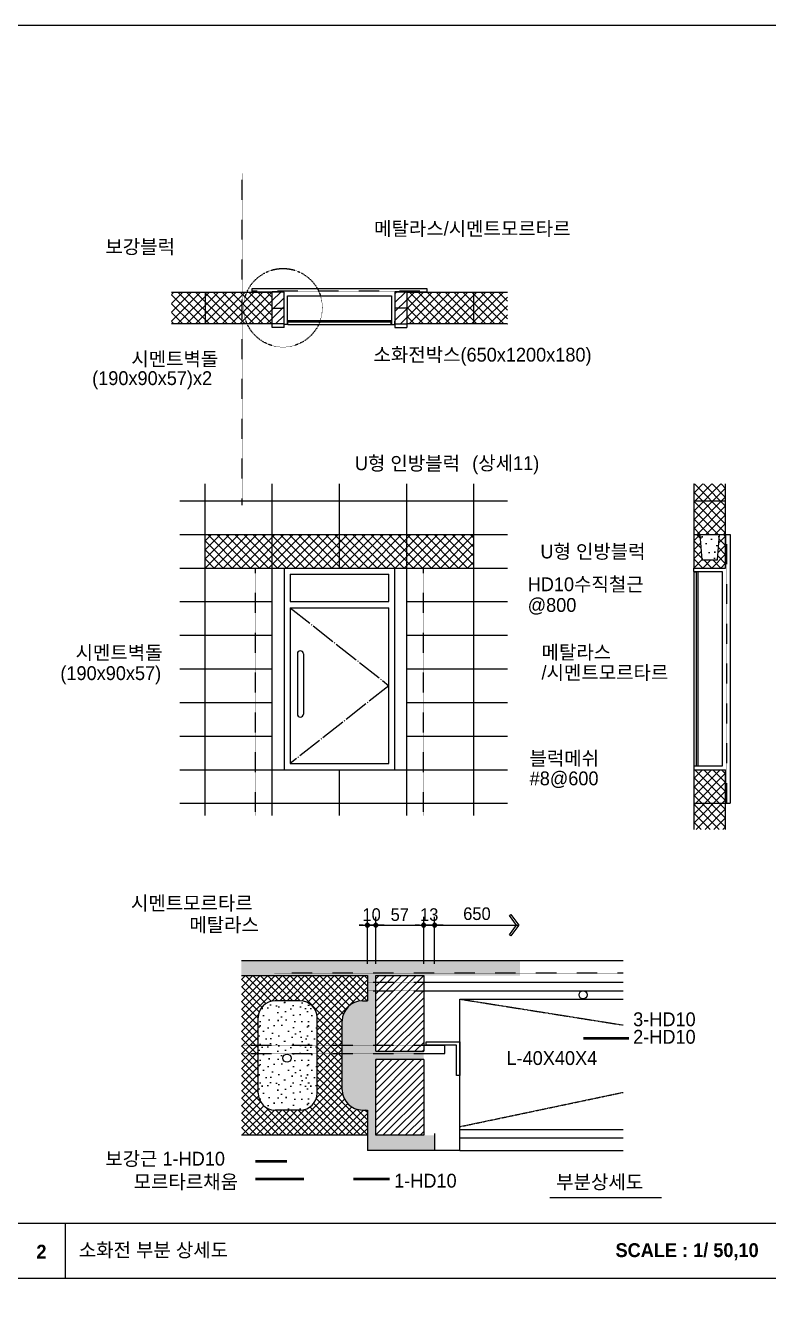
# Model space of a CAD drawing. Header units: millimetres. Extents: x 0 to 42000, y 0 to 29700.
# Drawn here: x 19108 to 27950, y 14494 to 29700 of the extents above; entities that cross this region are included whole.
import ezdxf
from ezdxf.enums import TextEntityAlignment as Align

# ---------------------------------------------------------------- set-up
doc = ezdxf.new("R2010")
doc.units = ezdxf.units.MM
for name, pattern in [('CEN', [35, 30, -2, 1, -2]), ('H4', [4, 2, -2]), ('HID', [2.3, 1.5, -0.8])]:
    doc.linetypes.add(name, pattern=pattern)
for name, color, linetype in [('1', 1, 'Continuous'), ('1A', 1, 'H4'), ('2', 7, 'Continuous'), ('3TEX', 3, 'Continuous'), ('4', 4, 'Continuous'), ('4A', 4, 'H4'), ('4B', 7, 'Continuous'), ('62', 6, 'Continuous'), ('9', 9, 'Continuous'), ('A-steel', 3, 'Continuous'), ('AA-XXXX-SDET', 7, 'Continuous'), ('CEN', 1, 'CEN'), ('DIM', 7, 'Continuous'), ('ELEV', 8, 'Continuous'), ('HATCH', 8, 'Continuous'), ('STA', 7, 'Continuous'), ('SY', 1, 'Continuous'), ('WA2', 6, 'Continuous')]:
    doc.layers.add(name, color=color, linetype=linetype)
doc.styles.add('1', font='')
doc.styles.add('돋움', font='')
doc.styles.get('1').set_extended_font_data('Dotum')
doc.styles.get('돋움').set_extended_font_data('Dotum')
doc.dimstyles.new('SAMOO-3', dxfattribs={"dimscale": 300, "dimtxt": 3.0005, "dimasz": 1, "dimexe": 2, "dimexo": 2, "dimgap": 1, "dimtad": 1, "dimdec": 0, "dimdsep": 46, "dimlunit": 6, "dimtxsty": '1', "dimblk1": 'DIMDOT', "dimblk2": 'DIMDOT', "dimsah": 1, "dimcen": 2.5, "dimdle": 1.5, "dimclrd": 8, "dimclre": 8, "dimclrt": 3, "dimadec": 0, "dimazin": 0, "dimtfac": 1, "dimtdec": 0, "dimtix": 1, "dimtmove": 2, "dimatfit": 3, "dimldrblk": 'DIMDOT', "dimfxl": 1, "dimtvp": 1, "dimtolj": 1, "dimtzin": 0, "dimarcsym": 0})
pattern_1 = [(45, (-14848.65, -6328.91), (-53.03301, 53.03301), []), (135, (-14848.65, -6328.91), (-53.03301, -53.03301), [])]
pattern_2 = [(45, (-14405.61, -6830.144), (-53.03301, 53.03301), []), (135, (-14405.61, -6830.144), (-53.03301, -53.03301), [])]

# ---------------------------------------------------------------- blocks, each defined once
blk = doc.blocks.new('DIMDOT')
at = {"color": 0}
blk.add_line((-2, 0), (2, 0), dxfattribs=at)
for radius in [0.5, 0.25]:
    blk.add_circle((0, 0), radius, dxfattribs=at)
blk = doc.blocks.new('*D3174')
at = {"layer": 'Defpoints', "color": 0, "transparency": 16777216}
for p in [(23977, 18995), (23847, 18434), (23977, 18434)]:
    blk.add_point(p, dxfattribs=at)
at = {"layer": 'DIM', "color": 8, "lineweight": -2, "transparency": 16777216}
for p, q in [((23847, 18534), (23847, 19095)), ((23977, 18534), (23977, 19095)), ((23797, 18995), (23747, 18995)), ((23847, 18995), (23977, 18995)), ((24027, 18995), (24077, 18995))]:
    blk.add_line(p, q, dxfattribs=at)
at = {"layer": 'DIM', "color": 8, "lineweight": -2, "transparency": 16777216, "xscale": 50, "yscale": 50, "zscale": 50}
blk.add_blockref('DIMDOT', (23847, 18995), dxfattribs=at)
at = {"layer": 'DIM', "color": 8, "lineweight": -2, "transparency": 16777216, "xscale": 50, "yscale": 50, "zscale": 50, "rotation": 180}
blk.add_blockref('DIMDOT', (23977, 18995), dxfattribs=at)
at = {"layer": 'DIM', "color": 3, "transparency": 16777216, "insert": (23912, 19120), "char_height": 150, "attachment_point": 5, "style": '1'}
blk.add_mtext('\\A1;13', dxfattribs=at)
blk = doc.blocks.new('*D3175')
at = {"layer": 'Defpoints', "color": 0, "transparency": 16777216}
for p in [(23277, 18995), (23177, 18434), (23277, 18434)]:
    blk.add_point(p, dxfattribs=at)
at = {"layer": 'DIM', "color": 8, "lineweight": -2, "transparency": 16777216}
for p, q in [((23177, 18534), (23177, 19095)), ((23277, 18534), (23277, 19095)), ((23127, 18995), (23077, 18995)), ((23177, 18995), (23277, 18995)), ((23327, 18995), (23377, 18995))]:
    blk.add_line(p, q, dxfattribs=at)
at = {"layer": 'DIM', "color": 8, "lineweight": -2, "transparency": 16777216, "xscale": 50, "yscale": 50, "zscale": 50}
blk.add_blockref('DIMDOT', (23177, 18995), dxfattribs=at)
at = {"layer": 'DIM', "color": 8, "lineweight": -2, "transparency": 16777216, "xscale": 50, "yscale": 50, "zscale": 50, "rotation": 180}
blk.add_blockref('DIMDOT', (23277, 18995), dxfattribs=at)
at = {"layer": 'DIM', "color": 3, "transparency": 16777216, "insert": (23227, 19120), "char_height": 150, "attachment_point": 5, "style": '1'}
blk.add_mtext('\\A1;10', dxfattribs=at)
blk = doc.blocks.new('*D3176')
at = {"layer": 'Defpoints', "color": 0, "transparency": 16777216}
for p in [(23847, 18995), (23277, 18434), (23847, 18434)]:
    blk.add_point(p, dxfattribs=at)
at = {"layer": 'DIM', "color": 8, "lineweight": -2, "transparency": 16777216}
for p, q in [((23277, 18534), (23277, 19095)), ((23847, 18534), (23847, 19095)), ((23327, 18995), (23797, 18995))]:
    blk.add_line(p, q, dxfattribs=at)
at = {"layer": 'DIM', "color": 8, "lineweight": -2, "transparency": 16777216, "xscale": 50, "yscale": 50, "zscale": 50, "rotation": 180}
blk.add_blockref('DIMDOT', (23277, 18995), dxfattribs=at)
at = {"layer": 'DIM', "color": 8, "lineweight": -2, "transparency": 16777216, "xscale": 50, "yscale": 50, "zscale": 50}
blk.add_blockref('DIMDOT', (23847, 18995), dxfattribs=at)
at = {"layer": 'DIM', "color": 3, "transparency": 16777216, "insert": (23562, 19120), "char_height": 150, "attachment_point": 5, "style": '1'}
blk.add_mtext('\\A1;57', dxfattribs=at)

msp = doc.modelspace()

# ---------------------------------------------------------------- hatches: boundary and pattern name
at = {"layer": 'AA-XXXX-SDET'}
h = msp.add_hatch(dxfattribs=at)
h.set_pattern_fill('N-SANDS01', color=8, scale=1439.999997, style=0, pattern_type=2)
h.set_pattern_definition([(75.011, (27356.304, 23617.028), (691.947, 2769.0193), [0.72, -8025.616]), (64.895, (27630.22, 23763.476), (691.947, 1661.412), [0.72, -4891.91]), (35.004, (27240.556, 23425.94), (691.947, 553.804), [0.72, -6757.3]), (4.9899, (27731.02, 23882.996), (6227.52554, 553.80387), [0.72, -38201.165]), (75.011, (27801.41, 23859.653), (691.9473, 2769.0193), [0.72, -8025.616]), (64.895, (27156.75, 23350.815), (691.947, 1661.412), [0.72, -4891.91]), (64.895, (27412.78, 23690.036), (691.947, 1661.412), [0.72, -4891.91]), (30.029, (27268.017, 23583.476), (7611.42, 4430.431), [0.72, -14385.398]), (4.9899, (27731.74, 23883.14), (6227.52554, 553.80387), [0.72, -38201.165]), (64.895, (27592.64, 23856.07), (691.947, 1661.412), [0.72, -4891.91]), (80.1104, (27832.972, 23818.196), (3459.7364, 19936.93926), [0.72, -24172.042]), (80.1104, (27756.94, 23386.628), (3459.7364, 19936.93926), [0.72, -24172.042]), (64.895, (27592.924, 23856.64), (691.947, 1661.412), [0.72, -4891.91]), (64.895, (27832.6, 23599.03), (691.947, 1661.412), [0.72, -4891.91]), (40.192, (27332.068, 23508.02), (11763.1038, 9968.4696), [0.72, -16304.08]), (25.0267, (27846.235, 23676.068), (3459.7364, 1661.4116), [0.72, -9163.02]), (64.895, (27423.724, 23880.85), (691.947, 1661.412), [0.72, -4891.91]), (25.027, (27303.772, 23358.46), (3459.7364, 1661.4116), [0.72, -9163.02]), (64.895, (27651.68, 23672.756), (691.947, 1661.412), [0.72, -4891.91]), (75.011, (27660.734, 23499.797), (691.9473, 2769.0193), [0.72, -8025.616]), (64.895, (27741.244, 23451.255), (691.947, 1661.412), [0.72, -4891.91]), (84.989, (27614.452, 23448.957), (2075.84185, 23813.56634), [0.72, -31687.209]), (64.895, (27630.51, 23764.05), (691.947, 1661.412), [0.72, -4891.91]), (64.895, (27203.3, 23534.66), (691.947, 1661.412), [0.72, -4891.91]), (60.029, (27461.22, 23741.357), (3459.7364, 6091.8426), [0.72, -8310.03]), (45.013, (27203.13, 23758.29), (2075.842, 2215.215), [0.72, -3914.395]), (64.895, (27388.16, 23898.69), (691.947, 1661.412), [0.72, -4891.91]), (64.895, (27413.04, 23690.756), (691.947, 1661.412), [0.72, -4891.91]), (60.029, (27461.58, 23741.976), (3459.7364, 6091.8426), [0.72, -8310.03]), (75.011, (27516.98, 23815.805), (691.9473, 2769.0193), [0.72, -8025.616]), (75.011, (27306.78, 23432.175), (691.947, 2769.019), [0.72, -8025.616]), (75.011, (27464.275, 23623.277), (691.9473, 2769.0193), [0.72, -8025.616]), (45.013, (27632.35, 23586.76), (2075.842, 2215.215), [0.72, -3914.395]), (84.989, (27614.524, 23449.674), (2075.84185, 23813.56634), [0.72, -31687.209]), (75.011, (27406.214, 23803.277), (691.9473, 2769.0193), [0.72, -8025.616]), (25.0267, (27845.644, 23675.78), (3459.7364, 1661.4116), [0.72, -9163.02]), (84.989, (27285.686, 23696.271), (2075.84185, 23813.56634), [0.72, -31687.209]), (0, (27728.66, 23532.07), (0, 553.8), [0, -691.95]), (64.895, (27831.68, 23468.85), (691.947, 1661.412), [0.72, -4891.91]), (84.989, (27186.686, 23860.82), (2075.84185, 23813.56634), [0.72, -31687.209]), (64.895, (27505.95, 23394.16), (691.947, 1661.412), [0.72, -4891.91]), (80.1104, (27832.972, 23817.62), (3459.7364, 19936.93926), [0.72, -24172.042]), (64.895, (27155.25, 23614.72), (691.947, 1661.412), [0.72, -4891.91]), (75.011, (27306.652, 23431.484), (691.947, 2769.019), [0.72, -8025.616]), (75.011, (27751.51, 23673.404), (691.9473, 2769.0193), [0.72, -8025.616]), (75.011, (27464.09, 23622.57), (691.9473, 2769.0193), [0.72, -8025.616]), (40.192, (27332.616, 23508.48), (11763.1038, 9968.4696), [0.72, -16304.08]), (80.1104, (27528.7, 23698.244), (3459.7364, 19936.93926), [0.72, -24172.042]), (14.938, (27727.88, 23775.53), (1383.895, 553.804), [0.72, -2147.73]), (0, (27559.07, 23534), (0, 553.8), [0.72, -691.23]), (64.895, (27157.04, 23351.46), (691.947, 1661.412), [0.72, -4891.91]), (75.011, (27406.027, 23802.586), (691.9473, 2769.0193), [0.72, -8025.616]), (64.895, (27424.01, 23881.556), (691.947, 1661.412), [0.72, -4891.91]), (14.938, (27727.19, 23775.34), (1383.895, 553.804), [0.72, -2147.73]), (64.895, (27626.62, 23904.02), (691.947, 1661.412), [0.72, -4891.91]), (64.895, (27154.95, 23614), (691.947, 1661.412), [0.72, -4891.91]), (25.027, (27265.886, 23867.588), (3459.7364, 1661.4116), [0.72, -9163.02]), (80.1104, (27756.796, 23385.922), (3459.7364, 19936.93926), [0.72, -24172.042]), (75.011, (27660.547, 23499.106), (691.9473, 2769.0193), [0.72, -8025.616]), (25.027, (27265.224, 23867.3), (3459.7364, 1661.4116), [0.72, -9163.02]), (64.895, (27812.09, 23424.384), (691.947, 1661.412), [0.72, -4891.91]), (75.011, (27517.166, 23816.496), (691.9473, 2769.0193), [0.72, -8025.616]), (80.1104, (27528.844, 23698.964), (3459.7364, 19936.93926), [0.72, -24172.042]), (30.029, (27268.636, 23583.764), (7611.42, 4430.431), [0.72, -14385.398]), (75.011, (27356.49, 23617.72), (691.947, 2769.0193), [0.72, -8025.616]), (64.895, (27203, 23534.08), (691.947, 1661.412), [0.72, -4891.91]), (64.895, (27505.66, 23393.5), (691.947, 1661.412), [0.72, -4891.91]), (75.011, (27801.22, 23858.96), (691.9473, 2769.0193), [0.72, -8025.616]), (84.989, (27285.758, 23696.976), (2075.84185, 23813.56634), [0.72, -31687.209]), (64.895, (27832.25, 23598.31), (691.947, 1661.412), [0.72, -4891.91]), (64.895, (27388.444, 23899.27), (691.947, 1661.412), [0.72, -4891.91]), (35.004, (27241.13, 23426.37), (691.947, 553.804), [0.72, -6757.3]), (64.895, (27831.39, 23468.2), (691.947, 1661.412), [0.72, -4891.91]), (75.011, (27751.7, 23674.11), (691.9473, 2769.0193), [0.72, -8025.616]), (84.989, (27186.623, 23860.1), (2075.84185, 23813.56634), [0.72, -31687.209]), (45.013, (27424.3, 23469.64), (2075.842, 2215.215), [0.72, -3914.395])])
h.paths.add_polyline_path([(27368.3, 23644.8), (27132.3, 23644.8), (27156.3, 23340.8), (27344.3, 23340.8)])
h = msp.add_hatch(dxfattribs=at)
h.set_pattern_fill('N-SANDS01', color=8, scale=1200, style=0, pattern_type=2)
h.set_pattern_definition([(75.0113, (21863.885, 16545.23), (576.62274, 2307.51612), [0.6, -6688.013]), (64.895, (22092.15, 16667.27), (576.6227, 1384.5097), [0.6, -4076.592]), (35.004, (21767.43, 16385.99), (576.62274, 461.5032), [0.6, -5631.085]), (4.98993, (22176.149, 16766.8716), (5189.604624, 461.503225), [0.6, -31834.3046]), (75.0113, (22234.805, 16747.42), (576.62274, 2307.5161), [0.6, -6688.013]), (64.895, (21697.59, 16323.39), (576.6227, 1384.5097), [0.6, -4076.592]), (64.895, (21910.95, 16606.07), (576.6227, 1384.5097), [0.6, -4076.592]), (30.0294, (21790.313, 16517.272), (6342.8501, 3692.0258), [0.6, -11987.831]), (4.98993, (22176.749, 16766.9916), (5189.604624, 461.503225), [0.6, -31834.3046]), (64.895, (22060.83, 16744.43), (576.6227, 1384.5097), [0.6, -4076.592]), (80.1104, (22261.109, 16712.872), (2883.11368, 16614.116086), [0.6, -20143.368]), (80.1104, (22197.749, 16353.232), (2883.11368, 16614.116086), [0.6, -20143.368]), (64.895, (22061.07, 16744.91), (576.6227, 1384.5097), [0.6, -4076.592]), (64.895, (22260.8, 16530.23), (576.6227, 1384.5097), [0.6, -4076.592]), (40.1918, (21843.69, 16454.392), (9802.58651, 8307.05804), [0.6, -13586.734]), (25.0267, (22272.16, 16594.43), (2883.11368, 1384.50967), [0.6, -7635.85]), (64.895, (21920.07, 16765.084), (576.6227, 1384.5097), [0.6, -4076.592]), (25.0267, (21820.11, 16329.76), (2883.11368, 1384.50967), [0.6, -7635.85]), (64.895, (22110.03, 16591.67), (576.6227, 1384.5097), [0.6, -4076.592]), (75.0113, (22117.577, 16447.54), (576.62274, 2307.51612), [0.6, -6688.013]), (64.895, (22184.67, 16407.09), (576.6227, 1384.5097), [0.6, -4076.592]), (84.9891, (22079.009, 16405.172), (1729.868208, 19844.638658), [0.6, -26406.007]), (64.895, (22092.39, 16667.75), (576.6227, 1384.5097), [0.6, -4076.592]), (64.895, (21736.385, 16476.59), (576.6227, 1384.5097), [0.6, -4076.592]), (60.0294, (21951.317, 16648.84), (2883.1137, 5076.53547), [0.6, -6925.025]), (45.0127, (21736.24, 16662.95), (1729.8682, 1846.0129), [0.6, -3261.996]), (64.895, (21890.43, 16779.95), (576.6227, 1384.5097), [0.6, -4076.592]), (64.895, (21911.165, 16606.67), (576.6227, 1384.5097), [0.6, -4076.592]), (60.0294, (21951.617, 16649.356), (2883.1137, 5076.53547), [0.6, -6925.025]), (75.0113, (21997.78, 16710.88), (576.62274, 2307.51612), [0.6, -6688.013]), (75.0113, (21822.617, 16391.188), (576.62274, 2307.51612), [0.6, -6688.013]), (75.0113, (21953.86, 16550.44), (576.62274, 2307.51612), [0.6, -6688.013]), (45.0127, (22093.925, 16520.01), (1729.8682, 1846.0129), [0.6, -3261.996]), (84.9891, (22079.069, 16405.77), (1729.868208, 19844.638658), [0.6, -26406.007]), (75.0113, (21905.477, 16700.44), (576.62274, 2307.51612), [0.6, -6688.013]), (25.0267, (22271.67, 16594.19), (2883.11368, 1384.50967), [0.6, -7635.85]), (84.9891, (21805.037, 16611.268), (1729.868208, 19844.638658), [0.6, -26406.007]), (0, (22174.2, 16474.43), (0, 461.503), [0, -576.62]), (64.895, (22260.03, 16421.75), (576.6227, 1384.5097), [0.6, -4076.592]), (84.9891, (21722.537, 16748.392), (1729.868208, 19844.638658), [0.6, -26406.007]), (64.895, (21988.59, 16359.51), (576.6227, 1384.5097), [0.6, -4076.592]), (80.1104, (22261.109, 16712.392), (2883.11368, 16614.116086), [0.6, -20143.368]), (64.895, (21696.34, 16543.31), (576.6227, 1384.5097), [0.6, -4076.592]), (75.0113, (21822.51, 16390.61), (576.62274, 2307.51612), [0.6, -6688.013]), (75.0113, (22193.225, 16592.21), (576.62274, 2307.5161), [0.6, -6688.013]), (75.0113, (21953.705, 16549.85), (576.62274, 2307.51612), [0.6, -6688.013]), (40.1918, (21844.145, 16454.776), (9802.58651, 8307.05804), [0.6, -13586.734]), (80.1104, (22007.549, 16612.912), (2883.11368, 16614.116086), [0.6, -20143.368]), (14.938, (22173.53, 16677.32), (1153.2455, 461.503), [0.6, -1789.77]), (0, (22032.86, 16476.03), (0, 461.503), [0.6, -576.02]), (64.895, (21697.83, 16323.93), (576.6227, 1384.5097), [0.6, -4076.592]), (75.0113, (21905.32, 16699.864), (576.62274, 2307.51612), [0.6, -6688.013]), (64.895, (21920.31, 16765.67), (576.6227, 1384.5097), [0.6, -4076.592]), (14.938, (22172.96, 16677.16), (1153.2455, 461.503), [0.6, -1789.77]), (64.895, (22089.15, 16784.39), (576.6227, 1384.5097), [0.6, -4076.592]), (64.895, (21696.09, 16542.71), (576.6227, 1384.5097), [0.6, -4076.592]), (25.0267, (21788.537, 16754.03), (2883.11368, 1384.50967), [0.6, -7635.85]), (80.1104, (22197.629, 16352.644), (2883.11368, 16614.116086), [0.6, -20143.368]), (75.0113, (22117.42, 16446.964), (576.62274, 2307.51612), [0.6, -6688.013]), (25.0267, (21787.985, 16753.79), (2883.11368, 1384.50967), [0.6, -7635.85]), (64.895, (22243.71, 16384.696), (576.6227, 1384.5097), [0.6, -4076.592]), (75.0113, (21997.937, 16711.456), (576.62274, 2307.51612), [0.6, -6688.013]), (80.1104, (22007.669, 16613.512), (2883.11368, 16614.116086), [0.6, -20143.368]), (30.0294, (21790.83, 16517.512), (6342.8501, 3692.0258), [0.6, -11987.831]), (75.0113, (21864.04, 16545.808), (576.62274, 2307.51612), [0.6, -6688.013]), (64.895, (21736.13, 16476.11), (576.6227, 1384.5097), [0.6, -4076.592]), (64.895, (21988.35, 16358.956), (576.6227, 1384.5097), [0.6, -4076.592]), (75.0113, (22234.65, 16746.844), (576.62274, 2307.5161), [0.6, -6688.013]), (84.9891, (21805.097, 16611.856), (1729.868208, 19844.638658), [0.6, -26406.007]), (64.895, (22260.51, 16529.63), (576.6227, 1384.5097), [0.6, -4076.592]), (64.895, (21890.67, 16780.43), (576.6227, 1384.5097), [0.6, -4076.592]), (35.004, (21767.91, 16386.35), (576.62274, 461.5032), [0.6, -5631.085]), (64.895, (22259.79, 16421.21), (576.6227, 1384.5097), [0.6, -4076.592]), (75.0113, (22193.38, 16592.8), (576.62274, 2307.5161), [0.6, -6688.013]), (84.9891, (21722.484, 16747.792), (1729.868208, 19844.638658), [0.6, -26406.007]), (45.0127, (21920.55, 16422.41), (1729.8682, 1846.0129), [0.6, -3261.996])])
h.paths.add_polyline_path([(23847.2, 16495.1), (23330.3, 16495.1), (23277.2, 16495.1), (23277.2, 17395.1), (23847.2, 17395.1), (23847.2, 17495.1), (23277.2, 17495.1), (23277.2, 18395.1), (23847.2, 18395.1), (24992.5, 18395.1), (24992.5, 18575.1), (21677.2, 18575.1), (21677.2, 18395.1), (23177.2, 18395.1), (23177.2, 18095.1), (23117.2, 18095.1, 0.4142136), (22877.2, 17855.1), (22877.2, 17035.1, 0.4142136), (23117.2, 16795.1), (23177.2, 16795.1), (23177.2, 16315.1), (23847.2, 16315.1)])
h.paths.add_polyline_path([(23977.2, 16495.1), (23847.2, 16495.1), (23847.2, 16315.1), (23977.2, 16315.1)], flags=17)
h = msp.add_hatch(dxfattribs=at)
h.set_pattern_fill('N-SANDS01', color=8, scale=1200, style=0, pattern_type=2)
h.set_pattern_definition([(75.0113, (22063.885, 16875.23), (576.6227, 2307.5161), [0.6, -6688.013]), (64.895, (22292.15, 16997.27), (576.6227, 1384.5097), [0.6, -4076.592]), (35.004, (21967.43, 16715.99), (576.6227, 461.5032), [0.6, -5631.085]), (4.9899, (22376.149, 17096.8716), (5189.604624, 461.503225), [0.6, -31834.305]), (75.0113, (22434.805, 17077.42), (576.6227, 2307.5161), [0.6, -6688.013]), (64.895, (21897.59, 16653.39), (576.6227, 1384.5097), [0.6, -4076.592]), (64.895, (22110.95, 16936.07), (576.6227, 1384.5097), [0.6, -4076.592]), (30.0294, (21990.313, 16847.272), (6342.8501, 3692.0258), [0.6, -11987.831]), (4.9899, (22376.749, 17096.9916), (5189.604624, 461.503225), [0.6, -31834.305]), (64.895, (22260.83, 17074.43), (576.6227, 1384.5097), [0.6, -4076.59]), (80.1104, (22461.109, 17042.872), (2883.11368, 16614.11609), [0.6, -20143.368]), (80.1104, (22397.749, 16683.232), (2883.11368, 16614.11609), [0.6, -20143.368]), (64.895, (22261.07, 17074.91), (576.6227, 1384.5097), [0.6, -4076.59]), (64.895, (22460.8, 16860.23), (576.6227, 1384.5097), [0.6, -4076.592]), (40.1918, (22043.69, 16784.392), (9802.58651, 8307.05804), [0.6, -13586.734]), (25.0267, (22472.16, 16924.43), (2883.1137, 1384.5097), [0.6, -7635.85]), (64.895, (22120.07, 17095.084), (576.6227, 1384.5097), [0.6, -4076.59]), (25.0267, (22020.11, 16659.76), (2883.1137, 1384.5097), [0.6, -7635.85]), (64.895, (22310.03, 16921.67), (576.6227, 1384.5097), [0.6, -4076.592]), (75.0113, (22317.577, 16777.54), (576.6227, 2307.5161), [0.6, -6688.013]), (64.895, (22384.67, 16737.09), (576.6227, 1384.5097), [0.6, -4076.592]), (84.9891, (22279.009, 16735.172), (1729.86821, 19844.63866), [0.6, -26406.007]), (64.895, (22292.39, 16997.75), (576.6227, 1384.5097), [0.6, -4076.592]), (64.895, (21936.385, 16806.59), (576.6227, 1384.5097), [0.6, -4076.592]), (60.0294, (22151.317, 16978.84), (2883.1137, 5076.5355), [0.6, -6925.025]), (45.013, (21936.24, 16992.95), (1729.868, 1846.013), [0.6, -3261.996]), (64.895, (22090.43, 17109.95), (576.6227, 1384.5097), [0.6, -4076.59]), (64.895, (22111.165, 16936.67), (576.6227, 1384.5097), [0.6, -4076.592]), (60.0294, (22151.617, 16979.356), (2883.1137, 5076.5355), [0.6, -6925.025]), (75.0113, (22197.78, 17040.88), (576.6227, 2307.5161), [0.6, -6688.013]), (75.0113, (22022.617, 16721.188), (576.6227, 2307.5161), [0.6, -6688.013]), (75.0113, (22153.86, 16880.44), (576.6227, 2307.5161), [0.6, -6688.013]), (45.013, (22293.925, 16850.01), (1729.868, 1846.013), [0.6, -3261.996]), (84.9891, (22279.069, 16735.77), (1729.86821, 19844.63866), [0.6, -26406.007]), (75.0113, (22105.477, 17030.44), (576.6227, 2307.5161), [0.6, -6688.013]), (25.0267, (22471.67, 16924.19), (2883.1137, 1384.5097), [0.6, -7635.85]), (84.9891, (22005.037, 16941.268), (1729.86821, 19844.63866), [0.6, -26406.007]), (0, (22374.2, 16804.43), (0, 461.5), [0, -576.62]), (64.895, (22460.03, 16751.75), (576.6227, 1384.5097), [0.6, -4076.592]), (84.9891, (21922.537, 17078.392), (1729.86821, 19844.63866), [0.6, -26406.007]), (64.895, (22188.59, 16689.51), (576.6227, 1384.5097), [0.6, -4076.592]), (80.1104, (22461.109, 17042.392), (2883.11368, 16614.11609), [0.6, -20143.368]), (64.895, (21896.34, 16873.31), (576.6227, 1384.5097), [0.6, -4076.592]), (75.0113, (22022.51, 16720.61), (576.6227, 2307.5161), [0.6, -6688.013]), (75.0113, (22393.225, 16922.21), (576.6227, 2307.5161), [0.6, -6688.013]), (75.0113, (22153.705, 16879.85), (576.6227, 2307.5161), [0.6, -6688.013]), (40.1918, (22044.145, 16784.776), (9802.58651, 8307.05804), [0.6, -13586.734]), (80.1104, (22207.549, 16942.912), (2883.11368, 16614.11609), [0.6, -20143.368]), (14.938, (22373.53, 17007.32), (1153.245, 461.503), [0.6, -1789.77]), (0, (22232.86, 16806.03), (0, 461.5), [0.6, -576.02]), (64.895, (21897.83, 16653.93), (576.6227, 1384.5097), [0.6, -4076.592]), (75.0113, (22105.32, 17029.864), (576.6227, 2307.5161), [0.6, -6688.013]), (64.895, (22120.31, 17095.67), (576.6227, 1384.5097), [0.6, -4076.59]), (14.938, (22372.96, 17007.16), (1153.245, 461.503), [0.6, -1789.77]), (64.895, (22289.15, 17114.39), (576.6227, 1384.5097), [0.6, -4076.59]), (64.895, (21896.09, 16872.71), (576.6227, 1384.5097), [0.6, -4076.592]), (25.0267, (21988.537, 17084.03), (2883.1137, 1384.5097), [0.6, -7635.85]), (80.1104, (22397.629, 16682.644), (2883.11368, 16614.11609), [0.6, -20143.368]), (75.0113, (22317.42, 16776.964), (576.6227, 2307.5161), [0.6, -6688.013]), (25.0267, (21987.985, 17083.79), (2883.1137, 1384.5097), [0.6, -7635.85]), (64.895, (22443.71, 16714.696), (576.6227, 1384.5097), [0.6, -4076.592]), (75.0113, (22197.937, 17041.456), (576.6227, 2307.5161), [0.6, -6688.013]), (80.1104, (22207.669, 16943.512), (2883.11368, 16614.11609), [0.6, -20143.368]), (30.0294, (21990.83, 16847.512), (6342.8501, 3692.0258), [0.6, -11987.831]), (75.0113, (22064.04, 16875.808), (576.6227, 2307.5161), [0.6, -6688.013]), (64.895, (21936.13, 16806.11), (576.6227, 1384.5097), [0.6, -4076.592]), (64.895, (22188.35, 16688.956), (576.6227, 1384.5097), [0.6, -4076.592]), (75.0113, (22434.65, 17076.844), (576.6227, 2307.5161), [0.6, -6688.013]), (84.9891, (22005.097, 16941.856), (1729.86821, 19844.63866), [0.6, -26406.007]), (64.895, (22460.51, 16859.63), (576.6227, 1384.5097), [0.6, -4076.592]), (64.895, (22090.67, 17110.43), (576.6227, 1384.5097), [0.6, -4076.59]), (35.004, (21967.91, 16716.35), (576.6227, 461.5032), [0.6, -5631.085]), (64.895, (22459.79, 16751.21), (576.6227, 1384.5097), [0.6, -4076.592]), (75.0113, (22393.38, 16922.8), (576.6227, 2307.5161), [0.6, -6688.013]), (84.9891, (21922.484, 17077.792), (1729.86821, 19844.63866), [0.6, -26406.007]), (45.013, (22120.55, 16752.41), (1729.868, 1846.013), [0.6, -3261.996])])
h.paths.add_polyline_path([(22419, 18090.6, 0.0527102), (22377.2, 18095.1), (22277.2, 18095.1), (22277.2, 18245.1), (22177.2, 18245.1), (22177.2, 18095.1), (22077.2, 18095.1, 0.4140107), (21877.2, 17895.1), (21877.2, 17315.1), (22577.2, 17315.1), (22577.2, 17895.1, 0.3535766), (22419, 18090.6), (22306.4, 17714.4), (22223.3, 17435.5, -0.4376251), (22275.8, 17387.1, -1), (22178.6, 17387.1, -0.3911833), (22223.3, 17435.5), (22306.4, 17714.4)])
h.paths.add_polyline_path([(22577.2, 17215.1), (21877.2, 17215.1), (21877.2, 16995.1, 0.4140195), (22077.2, 16795.1), (22177.2, 16795.1), (22177.2, 16645.1), (22277.2, 16645.1), (22277.2, 16795.1), (22377.2, 16795.1, 0.4140107), (22577.2, 16995.1)])
h.paths.add_polyline_path([(22577.2, 17315.1), (21877.2, 17315.1), (21877.2, 17215.1), (22577.2, 17215.1)])
at = {"layer": 'HATCH'}
h = msp.add_hatch(dxfattribs=at)
h.set_pattern_fill('ANSI37', color=256, scale=599.999999, style=0)
h.set_pattern_definition(pattern_1)
h.paths.add_polyline_path([(22044.6, 26528.7), (20844.7, 26528.7), (20844.7, 26148.7), (22044.6, 26148.7)])
h = msp.add_hatch(dxfattribs=at)
h.set_pattern_fill('ANSI31', color=256, scale=599.999999, style=0)
h.set_pattern_definition([(45, (-14848.65, -6328.91), (-53.03301, 53.03301), [])])
h.paths.add_polyline_path([(22184.6, 26338.7), (22184.6, 26528.7), (22044.6, 26528.7), (22044.6, 26338.7)])
h.paths.add_polyline_path([(22184.6, 26338.7), (22044.6, 26338.7), (22044.6, 26148.7), (22184.6, 26148.7)])
h.paths.add_polyline_path([(23504.6, 26338.7), (23644.6, 26338.7), (23644.6, 26528.7), (23504.6, 26528.7)])
h.paths.add_polyline_path([(23504.6, 26148.7), (23586, 26148.7), (23644.6, 26148.7), (23644.6, 26338.7), (23504.6, 26338.7)])
h = msp.add_hatch(dxfattribs=at)
h.set_pattern_fill('ANSI37', color=256, scale=599.999999, style=0)
h.set_pattern_definition(pattern_1)
h.paths.add_polyline_path([(24844.5, 26528.7), (23644.6, 26528.7), (23644.6, 26148.7), (24844.5, 26148.7)])
h = msp.add_hatch(dxfattribs=at)
h.set_pattern_fill('ANSI37', color=256, scale=599.999999, style=0)
h.set_pattern_definition(pattern_2)
h.paths.add_polyline_path([(27060.3, 24244.8), (27440.3, 24244.8), (27440.3, 23644.8), (27060.3, 23644.8)])
h = msp.add_hatch(dxfattribs=at)
h.set_pattern_fill('ANSI37', color=256, scale=24, style=0)
h.set_pattern_definition([(45, (21244.63, 23244.836), (-53.8815, 53.8815), []), (135, (21244.63, 23244.836), (-53.8815, -53.8815), [])])
h.paths.add_polyline_path([(22044.6, 23644.8), (21244.6, 23644.8), (21244.6, 23244.8), (22044.6, 23244.8)])
h.paths.add_polyline_path([(22844.6, 23644.8), (22044.6, 23644.8), (22044.6, 23244.8), (22844.6, 23244.8)])
h.paths.add_polyline_path([(23644.6, 23644.8), (22844.6, 23644.8), (22844.6, 23244.8), (23644.6, 23244.8)])
h.paths.add_polyline_path([(24444.5, 23644.8), (23644.6, 23644.8), (23644.6, 23244.8), (24444.5, 23244.8)])
h = msp.add_hatch(dxfattribs=at)
h.set_pattern_fill('ANSI37', color=256, scale=24, style=0)
h.set_pattern_definition([(45, (27060.27, 23244.836), (-53.882, 53.882), []), (135, (27060.27, 23244.836), (-53.882, -53.882), [])])
h.paths.add_polyline_path([(27132.3, 23644.8), (27060.3, 23644.8), (27060.3, 23244.8), (27440.3, 23244.8), (27440.3, 23423.2), (27350.8, 23423.2), (27344.3, 23340.8), (27156.3, 23340.8)])
h.paths.add_polyline_path([(27440.3, 23644.8), (27368.3, 23644.8), (27350.8, 23423.2), (27440.3, 23423.2)], flags=17)
h = msp.add_hatch(dxfattribs=at)
h.set_pattern_fill('ANSI37', color=256, scale=599.999999, style=0)
h.set_pattern_definition(pattern_2)
h.paths.add_polyline_path([(27060.3, 20133), (27440.3, 20133), (27440.3, 20844.9), (27060.3, 20844.9)])
h = msp.add_hatch(dxfattribs=at)
h.set_pattern_fill('ANSI37', color=256, scale=500, style=0)
h.set_pattern_definition([(45, (-8150.58, -2465.295), (-44.19417, 44.19417), []), (135, (-8150.58, -2465.295), (-44.19417, -44.19417), [])])
edge = h.paths.add_edge_path()
edge.add_line((23177.2, 16795.1), (23117.2, 16795.1))
edge.add_arc((23117.2, 17035.1), 240, 180, 270, ccw=False)
edge.add_line((22877.2, 17035.1), (22877.2, 17855.1))
edge.add_arc((23117.2, 17855.1), 240, 90, 180, ccw=False)
edge.add_line((23117.2, 18095.1), (23177.2, 18095.1))
edge.add_line((23177.2, 18095.1), (23177.2, 18395.1))
edge.add_line((23177.2, 18395.1), (21677.2, 18395.1))
edge.add_line((21677.2, 18395.1), (21677.2, 16495.1))
edge.add_line((21677.2, 16495.1), (23177.2, 16495.1))
edge.add_line((23177.2, 16495.1), (23177.2, 16795.1))
edge = h.paths.add_edge_path()
edge.add_arc((22377.1, 17895), 200.1, 0.01984, 89.98016)
edge.add_line((22377.2, 18095.1), (22077.2, 18095.1))
edge.add_arc((22077.3, 17895), 200.1, 90.01984, 179.98016)
edge.add_line((21877.2, 17895.1), (21877.2, 16995.1))
edge.add_arc((22077.3, 16995.1), 200.1, 180.01984, 269.98188)
edge.add_line((22077.2, 16795.1), (22377.2, 16795.1))
edge.add_arc((22377.1, 16995.1), 200.1, 270.01984, 359.97857)
edge.add_line((22577.2, 16995.1), (22577.2, 17895.1))
h = msp.add_hatch(dxfattribs=at)
h.set_pattern_fill('ANSI31', color=256, scale=500, style=0)
h.set_pattern_definition([(45, (-8150.58, -2465.295), (-44.19417, 44.19417), [])])
h.paths.add_polyline_path([(23277.2, 18395.1), (23277.2, 17495.1), (23847.2, 17495.1), (23847.2, 18395.1)])
h.paths.add_polyline_path([(23847.2, 17395.1), (23277.2, 17395.1), (23277.2, 16495.1), (23847.2, 16495.1)])

# ---------------------------------------------------------------- linework, layer by layer
msp.add_lwpolyline([(0, 0), (42000, 0), (42000, 29700), (0, 29700)], close=True)
at = {"layer": '1'}
for p, q in [((27060.3, 24044.8), (27440.3, 24044.8)), ((27132.3, 23644.8), (27156.3, 23340.8)), ((27344.3, 23340.8), (27368.3, 23644.8)), ((27156.3, 23340.8), (27344.3, 23340.8)), ((27060.3, 20445), (27440.3, 20445))]:
    msp.add_line(p, q, dxfattribs=at)
at = {"layer": '1', "linetype": 'HID'}
for p, q in [((24277.2, 18115.1), (26219.2, 17806.9)), ((24277.2, 16597.5), (26219.2, 17005.7))]:
    msp.add_line(p, q, dxfattribs=at)
at = {"layer": '1A', "color": 7}
msp.add_circle((22172.3, 26341.5), 467.9, dxfattribs=at)
at = {"layer": '2'}
msp.add_line((25347, 15753.1), (26678, 15753.1), dxfattribs=at)
at = {"layer": '4'}
for p, q in [((21244.6, 20299.7), (21244.6, 24244.8)), ((22044.6, 23244.8), (22044.6, 24244.8)), ((22844.6, 23244.8), (22844.6, 24244.8)), ((23644.6, 23244.8), (23644.6, 24244.8)), ((24444.5, 20299.7), (24444.5, 24244.8)), ((20944.7, 24044.8), (24844.5, 24044.8)), ((20944.7, 23644.8), (24844.5, 23644.8)), ((20944.7, 23244.8), (24844.5, 23244.8)), ((22044.6, 20299.7), (22044.6, 23244.8)), ((22184.6, 23244.8), (22184.6, 20844.9)), ((23504.6, 20844.9), (23504.6, 23244.8)), ((23644.6, 20299.7), (23644.6, 23244.8)), ((20944.7, 22844.9), (22044.6, 22844.9)), ((23644.6, 22844.9), (24844.5, 22844.9)), ((20944.7, 22444.9), (22044.6, 22444.9)), ((23644.6, 22444.9), (24844.5, 22444.9)), ((20944.7, 22044.9), (22044.6, 22044.9)), ((23644.6, 22044.9), (24844.5, 22044.9)), ((20944.7, 21644.9), (22044.6, 21644.9)), ((23644.6, 21644.9), (24844.5, 21644.9)), ((20944.7, 21244.9), (22044.6, 21244.9)), ((23644.6, 21244.9), (24844.5, 21244.9)), ((20944.7, 20844.9), (24844.5, 20844.9)), ((22844.6, 20299.7), (22844.6, 20844.9)), ((20944.7, 20445), (24844.5, 20445))]:
    msp.add_line(p, q, dxfattribs=at)
at = {"layer": '4A'}
for p, q in [((23884.6, 26540.7), (21804.6, 26540.7)), ((27452.3, 23644.8), (27452.3, 20445)), ((26219.2, 18425.1), (22070.1, 18425.1)), ((23177.2, 18315.1), (23847.2, 18315.1)), ((23177.2, 18215.1), (23847.2, 18215.1)), ((21677.2, 17566.3), (23847.2, 17566.3)), ((21677.2, 17466.3), (23847.2, 17466.3))]:
    msp.add_line(p, q, dxfattribs=at)
at = {"layer": '4B', "color": 3, "linetype": 'H4'}
for p, q in [((21686.5, 23994.2), (21686.5, 27939.3)), ((21244.6, 20299.7), (21244.6, 24244.8)), ((22844.6, 23244.8), (22844.6, 24244.8)), ((20944.7, 24044.8), (24844.5, 24044.8)), ((21845.4, 20299.7), (21845.4, 23244.8)), ((23843.8, 20299.7), (23843.8, 23244.8)), ((20944.7, 22844.9), (22044.6, 22844.9)), ((23644.6, 22844.9), (24844.5, 22844.9)), ((20944.7, 21644.9), (22044.6, 21644.9)), ((23644.6, 21644.9), (24844.5, 21644.9)), ((22844.6, 20299.7), (22844.6, 20844.9)), ((20944.7, 20445), (24844.5, 20445))]:
    msp.add_line(p, q, dxfattribs=at)
at = {"layer": '62'}
for p, q in [((24277.2, 16565.1), (26219.2, 16565.1)), ((24277.2, 16465.1), (26219.2, 16465.1)), ((24277.2, 16315.1), (26219.2, 16315.1))]:
    msp.add_line(p, q, dxfattribs=at)
at = {"layer": '9'}
for p, q in [((37125, 15443.4), (925, 15443.4)), ((19585, 14790.8), (19585, 15440.8)), ((925, 14793.4), (37125, 14793.4))]:
    msp.add_line(p, q, dxfattribs=at)
at = {"layer": 'A-steel'}
for centre in [(25743.9, 18166.3), (22219.7, 17413)]:
    msp.add_circle(centre, 48.6, dxfattribs=at)
at = {"layer": 'AA-XXXX-SDET'}
msp.add_lwpolyline([(24277.2, 17606.3), (24277.2, 17206.3), (24237.2, 17206.3), (24237.2, 17566.3), (23877.2, 17566.3), (23877.2, 17606.3)], close=True, dxfattribs=at)
at = {"layer": 'CEN', "color": 1, "linetype": 'CEN', "ltscale": 10}
for p, q in [((22256.6, 22772.9), (23432.6, 21844.9)), ((23432.6, 21844.9), (22256.6, 20916.9))]:
    msp.add_line(p, q, dxfattribs=at)
at = {"layer": 'DIM'}
msp.add_line((23177.2, 18995.1), (24977.2, 18995.1), dxfattribs=at)
at = {"layer": 'ELEV'}
for p, q in [((22225.3, 26483.3), (23463.9, 26483.3)), ((22225.3, 26143.8), (22225.3, 26483.3)), ((23463.9, 26483.3), (23463.9, 26143.8)), ((22184.6, 26143.8), (22184.6, 26182.1)), ((23504.6, 26143.8), (23504.6, 26182.1)), ((22225.3, 26143.8), (22184.6, 26143.8)), ((23463.9, 26143.8), (23504.6, 26143.8)), ((27060.3, 23204.1), (27060.3, 23244.8)), ((27060.3, 23244.8), (27098.5, 23244.8)), ((27060.3, 23204.1), (27399.7, 23204.1)), ((27399.7, 23204.1), (27399.7, 20885.6)), ((27399.7, 20885.6), (27060.3, 20885.6)), ((27060.3, 20885.6), (27060.3, 20844.9)), ((27060.3, 20844.9), (27098.5, 20844.9)), ((24277.2, 18115.1), (26219.2, 18115.1)), ((24277.2, 16315.1), (24277.2, 18115.1)), ((23977.2, 16315.1), (23977.2, 16515.1)), ((24277.2, 16315.1), (23977.2, 16315.1))]:
    msp.add_line(p, q, dxfattribs=at)
at = {"layer": 'HATCH'}
for p, q in [((22225.3, 26191.6), (23463.9, 26191.6)), ((22225.3, 26172.5), (22362.5, 26172.5)), ((22231, 26143.8), (22231, 26172.5)), ((22362.5, 26172.5), (23460, 26172.5)), ((23460, 26143.8), (23460, 26172.5)), ((23460, 26172.5), (23463.9, 26172.5)), ((22231, 26143.8), (23460, 26143.8)), ((22256.6, 23172.8), (23432.6, 23172.8)), ((22256.6, 23172.8), (22256.6, 22844.9)), ((23432.6, 22844.9), (23432.6, 23172.8)), ((27060.3, 23198.4), (27089, 23198.4)), ((27060.3, 23198.4), (27060.3, 20889.5)), ((27089, 23204.1), (27089, 23066.9)), ((27108.1, 23204.1), (27108.1, 20885.6)), ((27089, 23066.9), (27089, 20889.5)), ((22256.6, 22844.9), (23432.6, 22844.9)), ((22256.6, 22772.9), (22256.6, 20916.9)), ((22256.6, 22772.9), (23432.6, 22772.9)), ((23432.6, 20916.9), (23432.6, 22772.9)), ((22343.5, 22224), (22343.5, 21507.6)), ((22415.9, 22224), (22415.9, 21507.6)), ((22256.6, 20916.9), (23432.6, 20916.9)), ((27060.3, 20889.5), (27089, 20889.5)), ((27089, 20889.5), (27089, 20885.6))]:
    msp.add_line(p, q, dxfattribs=at)
for centre, start, end in [((22379.7, 22224), 0, 180), ((22379.7, 21507.6), 180, 0)]:
    msp.add_arc(centre, 36.2, start, end, dxfattribs=at)
at = {"layer": 'STA', "color": 7}
msp.add_lwpolyline([(24883.8, 18866.5), (24866.8, 18878.8), (24951.2, 18995.1), (24866.8, 19111.3), (24883.8, 19123.6), (24977.2, 18995.1)], close=True, dxfattribs=at)
at = {"layer": 'SY', "lineweight": 50}
for p, q in [((25750.1, 17651.7), (26286.1, 17651.7)), ((21843.6, 16185.7), (22216.4, 16185.7)), ((21843.6, 15974.6), (22419.3, 15974.6)), ((23009.3, 15974.6), (23441.5, 15974.6))]:
    msp.add_line(p, q, dxfattribs=at)
for points in [[(22818.7, 26544.8, 0, 59.9, 0), (22818.7, 26724.8, 0, 0, 0), (22818.7, 27306.4, 0, 0, 0), (23217.9, 27306.4, 0, 0, 0)], [(21566.3, 26323.7, 0, 59.9, 0), (21514.9, 26496.2, 0, 0, 0), (21344.5, 27068.2, 0, 0, 0), (20986.8, 27068.2, 0, 0, 0)], [(22120.9, 26264.6, 0, 59.9, 0), (22069.5, 26092.1, 0, 0, 0), (21959.5, 25722.9, 0, 0, 0), (21562.6, 25722.9, 0, 0, 0)], [(22818.7, 26139.9, 0, 59.9, 0), (22818.7, 25959.9, 0, 0, 0), (22818.7, 25775.8, 0, 0, 0), (23217.9, 25775.8, 0, 0, 0)], [(22250.2, 23466, 0, 59.9, 0), (22301.6, 23638.5, 0, 0, 0), (22557.4, 24497.1, 0, 0, 0), (22915.1, 24497.1, 0, 0, 0)], [(27234.4, 23423.2, 0, 59.9, 0), (27054.4, 23423.2, 0, 0, 0), (26662.7, 23423.2, 0, 0, 0)], [(24438.4, 23054.6, 0, 59.9, 0), (24618.4, 23054.6, 0, 0, 0), (25039.9, 23054.6, 0, 0, 0)], [(22101.4, 22229.7, 0, 59.9, 0), (21921.4, 22229.7, 0, 0, 0), (20964.5, 22229.7, 0, 0, 0)], [(27440.5, 22241.8, 0, 59.9, 0), (27260.5, 22241.8, 0, 0, 0), (26662.7, 22241.8, 0, 0, 0)], [(24181.7, 21641.5, 0, 59.9, 0), (24233.1, 21468.9, 0, 0, 0), (24374.4, 20994.9, 0, 0, 0), (25039.9, 20994.9, 0, 0, 0)], [(22814.3, 18575.1, 0, 50, 0), (22771.4, 18718.8, 0, 0, 0), (22617.3, 19236, 0, 0, 0), (22012.7, 19236, 0, 0, 0)], [(22414.5, 18433.3, 0, 50, 0), (22371.7, 18577, 0, 0, 0), (22252.2, 18978.1, 0, 0, 0), (22012.7, 18978.1, 0, 0, 0)], [(26002.1, 18316.4, 0, 50, 0), (26002.1, 18166.4, 0, 0, 0), (26002.1, 17860.4, 0, 0, 0), (26286.1, 17860.4, 0, 0, 0)], [(25750.1, 18116.5, 0, 50, 0), (25750.1, 17966.5, 0, 0, 0), (25750.1, 17651.7, 0, 0, 0)], [(23009.3, 17466.3, 0, 50, 0), (23009.3, 17316.3, 0, 0, 0), (23009.3, 15974.6, 0, 0, 0)], [(22216.4, 17350.5, 0, 50, 0), (22216.4, 17200.5, 0, 0, 0), (22216.4, 16185.7, 0, 0, 0)], [(22419.3, 17350.5, 0, 50, 0), (22419.3, 17200.5, 0, 0, 0), (22419.3, 15974.6, 0, 0, 0)], [(24279.7, 17398.9, 0, 50, 0), (24429.7, 17398.9, 0, 0, 0), (24778.9, 17398.9, 0, 0, 0)]]:
    msp.add_lwpolyline(points, format="xyseb", dxfattribs=at)
at = {"layer": 'WA2'}
for p, q in [((20844.7, 26528.7), (22044.6, 26528.7)), ((21244.6, 26528.7), (21244.6, 26148.7)), ((21804.6, 26528.7), (21804.6, 26571.9)), ((21804.6, 26571.9), (23884.6, 26571.9)), ((22184.6, 26528.7), (22044.6, 26528.7)), ((22044.6, 26105.5), (22044.6, 26528.7)), ((22184.6, 26105.5), (22184.6, 26528.7)), ((23504.6, 26528.7), (23504.6, 26105.5)), ((23644.6, 26528.7), (23504.6, 26528.7)), ((23644.6, 26528.7), (23644.6, 26105.5)), ((23644.6, 26528.7), (24844.5, 26528.7)), ((23884.6, 26571.9), (23884.6, 26528.7)), ((24444.5, 26148.7), (24444.5, 26528.7)), ((22044.6, 26338.7), (22184.6, 26338.7)), ((23644.6, 26338.7), (23504.6, 26338.7)), ((22044.6, 26148.7), (20844.7, 26148.7)), ((22184.6, 26148.7), (22044.6, 26148.7)), ((22184.6, 26105.5), (22044.6, 26105.5)), ((23504.6, 26148.7), (23644.6, 26148.7)), ((23504.6, 26105.5), (23644.6, 26105.5)), ((24844.5, 26148.7), (23644.6, 26148.7)), ((27060.3, 24244.8), (27060.3, 23244.8)), ((27440.3, 23244.8), (27440.3, 24244.8)), ((27060.3, 23644.8), (27440.3, 23644.8)), ((27440.3, 23644.8), (27495.5, 23644.8)), ((27495.5, 23644.8), (27495.5, 20445)), ((27060.3, 23244.8), (27440.3, 23244.8)), ((27060.3, 20844.9), (27440.3, 20844.9)), ((27060.3, 20844.9), (27060.3, 20133)), ((27440.3, 20133), (27440.3, 20844.9)), ((27440.3, 20445), (27495.5, 20445)), ((21677.2, 18575.1), (26219.2, 18575.1)), ((21677.2, 18395.1), (23177.2, 18395.1)), ((23177.2, 18395.1), (23177.2, 18095.1)), ((23277.2, 18395.1), (23847.2, 18395.1)), ((23277.2, 17495.1), (23277.2, 18395.1)), ((23847.2, 18395.1), (23847.2, 17495.1)), ((23847.2, 18315.1), (26219.2, 18315.1)), ((23847.2, 18215.1), (26219.2, 18215.1)), ((22377.2, 18095.1), (22077.2, 18095.1)), ((23117.2, 18095.1), (23177.2, 18095.1)), ((21877.2, 16995.1), (21877.2, 17895.1)), ((22577.2, 16995.1), (22577.2, 17895.1)), ((22877.2, 17035.1), (22877.2, 17855.1)), ((23277.2, 17495.1), (23847.2, 17495.1)), ((23847.2, 17566.3), (24097.8, 17566.3)), ((24097.8, 17466.3), (24097.8, 17566.3)), ((23847.2, 17395.1), (23277.2, 17395.1)), ((23277.2, 16495.1), (23277.2, 17395.1)), ((23847.2, 17466.3), (24097.8, 17466.3)), ((23847.2, 17395.1), (23847.2, 16495.1)), ((22377.2, 16795.1), (22077.2, 16795.1)), ((23117.2, 16795.1), (23177.2, 16795.1)), ((23177.2, 16795.1), (23177.2, 16315.1)), ((23177.2, 16495.1), (21677.2, 16495.1)), ((23847.2, 16495.1), (23277.2, 16495.1)), ((23977.2, 16315.1), (23177.2, 16315.1))]:
    msp.add_line(p, q, dxfattribs=at)
for centre, radius, start, end in [((22077.3, 17895), 200.1, 90.01909, 179.98091), ((22377.1, 17895), 200.1, 0.01909, 89.98091), ((23117.2, 17855.1), 240, 90, 180), ((23117.2, 17035.1), 240, 180, 270), ((22077.3, 16995.1), 200.1, 180.01909, 269.98091), ((22377.1, 16995.1), 200.1, 270.01909, 359.98091)]:
    msp.add_arc(centre, radius, start, end, dxfattribs=at)

# ---------------------------------------------------------------- texts
at = {"layer": '3TEX', "linetype": 'Continuous', "style": '돋움'}
for s, p in [('메탈라스/시멘트모르타르', (23256.3, 27201.4)), ('보강블럭', (20058.1, 26985.2)), ('소화전박스(650x1200x180)', (23249.2, 25700.8)), ('시멘트벽돌', (20366.5, 25650.5)), ('(190x90x57)x2', (19900.6, 25421.9)), ('U형 인방블럭', (23027.3, 24408.4)), ('(상세11)', (24423.9, 24410.7)), ('U형 인방블럭', (25235.9, 23359)), ('HD10수직철근', (25084.3, 22969.2)), ('@800', (25084.3, 22722.8)), ('시멘트벽돌', (19703.1, 22155.9)), ('메탈라스', (25248.9, 22160.4)), ('(190x90x57)', (19522.3, 21911.5)), ('/시멘트모르타르', (25248.9, 21918.4)), ('블럭메쉬', (25105.2, 20897.5)), ('#8@600', (25107.9, 20659.2)), ('시멘트모르타르', (20362.5, 19174.3)), ('메탈라스', (21057.5, 18916.4)), ('3-HD10', (26339.4, 17792.8)), ('2-HD10', (26339.4, 17584.1)), ('L-40X40X4', (24832.1, 17331.2)), ('보강근 1-HD10', (20056.4, 16133.8)), ('모르타르채움', (20394.5, 15858.9)), ('1-HD10', (23494.7, 15871.7)), ('부분상세도', (25423.7, 15857))]:
    msp.add_text(s, height=165, dxfattribs=at).set_placement(p)
msp.add_text('소화전 부분 상세도', height=165, dxfattribs=at).set_placement((19742.1, 14997.8), align=Align.BOTTOM_LEFT)
at = {"layer": '3TEX', "linetype": 'Continuous', "char_height": 165, "attachment_point": 5, "style": '1'}
for s, insert, width in [('{\\fGulim|b1|i0|c129|p50;SCALE : 1/ 50,10}', (26981.6, 15109.3), 2015.68), ('{\\fGulim|b1|i0|c129|p50;2}', (19297.4, 15109.3), 360)]:
    msp.add_mtext(s, dxfattribs=dict(at, insert=insert, width=width))
at = {"layer": 'DIM', "color": 3, "style": '돋움'}
msp.add_text('650', height=150, dxfattribs=at).set_placement((24480.3, 19056.6), align=Align.CENTER)

# ---------------------------------------------------------------- dimensions: what is measured, and where the dimension line sits
at = {"layer": 'DIM'}
for base, p1, p2, text, picture, middle in [((23277.2, 18995.1), (23177.2, 18434.1), (23277.2, 18434.1), '10', '*D3175', (23227.2, 19120.2)), ((23847.2, 18995.1), (23277.2, 18434.1), (23847.2, 18434.1), '57', '*D3176', (23562.2, 19120.2)), ((23977.2, 18995.1), (23847.2, 18434.1), (23977.2, 18434.1), '13', '*D3174', (23912.2, 19120.2))]:
    dim = msp.add_linear_dim(base=base, p1=p1, p2=p2, text=text, dimstyle='SAMOO-3', override={"dimscale": 50}, dxfattribs=at)
    dim.commit()
    dim.dimension.update_dxf_attribs({"geometry": picture, "text_midpoint": middle})

doc.saveas('drawing.dxf')
